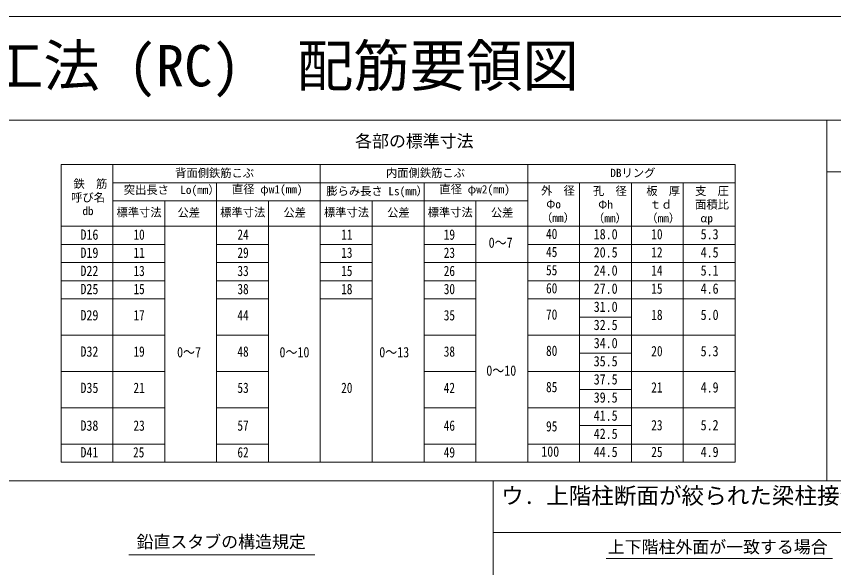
# Model space of a CAD drawing. Units: millimetres, scale not verified. Extents: x -25255 to 25671, y -15462 to 18552.
# Drawn here: x -1934 to 12554, y 8774 to 18550 of the extents above; entities that cross this region are included whole.
import ezdxf
from ezdxf.enums import TextEntityAlignment as Align

# ---------------------------------------------------------------- set-up
doc = ezdxf.new("R2010")
doc.units = ezdxf.units.MM
doc.header["$LTSCALE"] = 100
doc.linetypes.add('DASHED2', pattern=[3, 2, -1])
doc.layers.add('0-0', color=7, linetype='Continuous', lineweight=18)
doc.layers.add('C-7', color=7, linetype='Continuous', lineweight=18)
doc.layers.add('C-0_タイトル', color=7, linetype='Continuous')
doc.layers.add('C-1_文字', color=7, linetype='DASHED2')
doc.styles.add('ＭＳ ゴシック', font='')
doc.styles.get('ＭＳ ゴシック').set_extended_font_data('MS Gothic')

msp = doc.modelspace()

# ---------------------------------------------------------------- linework, layer by layer
at = {"layer": 'C-7', "color": 2}
for p, q in [((-25254.9, 18550.2), (25671, 18550.2)), ((-22497.2, 18550.2), (22913.2, 18550.2))]:
    msp.add_line(p, q, dxfattribs=at)
at = {"layer": 'C-7', "color": 5}
for p, q in [((-25254.9, 16711.7), (25671, 16711.7)), ((12433.9, 16711.7), (12433.9, 10315.6)), ((12433.9, 15792.5), (20911.9, 15792.5)), ((-25254.9, 10315.6), (25671, 10315.6)), ((-18470.4, 10315.6), (11043.5, 10315.6)), ((6516.9, -3412.5), (6516.9, 10315.6)), ((6516.9, 9396.4), (15400, 9396.4))]:
    msp.add_line(p, q, dxfattribs=at)
at = {"layer": 'C-7', "color": 4}
for p, q in [((-1142.2, 15920.6), (10808, 15920.6)), ((-1142.2, 15920.6), (-1142.2, 10644.2)), ((-222.9, 15920.6), (-222.9, 10644.2)), ((3454, 15920.6), (3454, 11931.1)), ((7131, 15920.6), (7131, 14348.9)), ((10808, 15920.6), (10808, 10644.2)), ((7131, 15791.9), (7131, 14162)), ((-222.9, 15598.9), (10808, 15598.9)), ((1615.6, 15598.9), (1615.6, 10644.2)), ((3454, 15598.9), (3454, 10644.2)), ((5292.5, 15598.9), (5292.5, 10644.2)), ((8050.2, 15598.9), (8050.2, 10644.2)), ((8969.5, 15598.9), (8969.5, 10644.2)), ((9888.7, 15598.9), (9888.7, 10644.2)), ((-222.9, 15277.2), (7131, 15277.2)), ((696.3, 15277.2), (696.3, 10644.2)), ((2534.8, 15277.2), (2534.8, 10644.2)), ((4373.3, 15277.2), (4373.3, 10644.2)), ((6211.8, 15277.2), (6211.8, 10644.2)), ((-1142.2, 14826.7), (7131, 14826.7)), ((7131, 14826.7), (10808, 14826.7)), ((-1142.2, 14505), (696.3, 14505)), ((1615.6, 14505), (2534.8, 14505)), ((3454, 14505), (4373.3, 14505)), ((5292.5, 14505), (6211.8, 14505)), ((7131, 14505), (10808, 14505)), ((-1142.2, 14183.3), (696.3, 14183.3)), ((1615.6, 14183.3), (2534.8, 14183.3)), ((3454, 14183.3), (4373.3, 14183.3)), ((5292.5, 14183.3), (7131, 14183.3)), ((7131, 14183.3), (10808, 14183.3)), ((7131, 14183.3), (7131, 11931.1)), ((7131, 14062), (7131, 10644.2)), ((-1142.2, 13861.5), (696.3, 13861.5)), ((-1142.2, 13861.5), (696.3, 13861.5)), ((1615.6, 13861.5), (2534.8, 13861.5)), ((3454, 13861.5), (4373.3, 13861.5)), ((3454, 13861.5), (4373.3, 13861.5)), ((5292.5, 13861.5), (6211.8, 13861.5)), ((7131, 13861.5), (8969.5, 13861.5)), ((7131, 13861.5), (10808, 13861.5)), ((-1142.2, 13539.8), (696.3, 13539.8)), ((1615.6, 13539.8), (2534.8, 13539.8)), ((3454, 13539.8), (4373.3, 13539.8)), ((5292.5, 13539.8), (6211.8, 13539.8)), ((7131, 13539.8), (10808, 13539.8)), ((8050.2, 13218.1), (8969.5, 13218.1)), ((-1142.2, 12896.3), (696.3, 12896.3)), ((1615.6, 12896.3), (2534.8, 12896.3)), ((5292.5, 12896.3), (6211.8, 12896.3)), ((7131, 12896.3), (10808, 12896.3)), ((8050.2, 12574.6), (8969.5, 12574.6)), ((-1142.2, 12252.9), (696.3, 12252.9)), ((1615.6, 12252.9), (2534.8, 12252.9)), ((5292.5, 12252.9), (6211.8, 12252.9)), ((7131, 12252.9), (10808, 12252.9)), ((8050.2, 11931.1), (8969.5, 11931.1)), ((-1142.2, 11609.4), (696.3, 11609.4)), ((1615.6, 11609.4), (2534.8, 11609.4)), ((5292.5, 11609.4), (6211.8, 11609.4)), ((7131, 11609.4), (10808, 11609.4)), ((8050.2, 11296.7), (8969.5, 11296.7)), ((-1142.2, 10965.9), (696.3, 10965.9)), ((-1142.2, 10965.9), (697.9, 10965.9)), ((1615.6, 10965.9), (2534.8, 10965.9)), ((1617.4, 10965.9), (2535.8, 10965.9)), ((5292.5, 10965.9), (6211.8, 10965.9)), ((5295.3, 10965.9), (6211.9, 10965.9)), ((7129.3, 10965.9), (10808, 10965.9)), ((7131, 10965.9), (10808, 10965.9)), ((-1142.2, 10644.2), (10808, 10644.2))]:
    msp.add_line(p, q, dxfattribs=at)
at = {"layer": 'C-7', "color": 3}
for p, q in [((61.4, 9003.6), (3358.2, 9003.6)), ((8523.7, 8936.1), (12531.3, 8936.1))]:
    msp.add_line(p, q, dxfattribs=at)

# ---------------------------------------------------------------- texts
at = {"layer": '0-0', "style": 'ＭＳ ゴシック', "width": 0.85}
msp.add_text('0～10', height=183.3, dxfattribs=at).set_placement((6397, 12122.6), align=Align.BOTTOM_LEFT)
at = {"layer": 'C-0_タイトル', "style": 'ＭＳ ゴシック'}
for s, height, p in [('DBヘッド定着工法 (RC)\u3000配筋要領図 ', 733.1, (-8452.4, 17088.1)), ('ウ. 上階柱断面が絞られた梁柱接合部', 293.3, (6658.8, 9815))]:
    msp.add_text(s, height=height, dxfattribs=at).set_placement(p, align=Align.BOTTOM_LEFT)
at = {"layer": 'C-1_文字', "style": 'ＭＳ ゴシック'}
for s, p in [('各部の標準寸法', (4071.4, 16162.9)), ('鉛直スタブの構造規定', (197.1, 9056.7)), ('上下階柱外面が一致する場合', (8549.2, 8965.5))]:
    msp.add_text(s, height=219.9, dxfattribs=at).set_placement(p, align=Align.BOTTOM_LEFT)
at = {"layer": 'C-7', "style": 'ＭＳ ゴシック'}
for s, p in [('背面側鉄筋こぶ', (880.5, 15654.2)), ('内面側鉄筋こぶ', (4618.9, 15656)), ('DBリング', (8595.3, 15656)), ('鉄  筋', (-921.1, 15463.5)), ('突出長さ\u3000Lo(mm）', (-28.9, 15355.9)), ('直径 φw1(mm)', (1889.6, 15366.6)), ('膨らみ長さ Ls(mm）', (3561.2, 15333.3)), ('直径 φw2(mm)', (5566.5, 15366.6)), ('外  径', (7367.5, 15342.7)), ('孔  径', (8287.9, 15336.6)), ('板  厚', (9232.9, 15336.6)), ('支  圧', (10098.4, 15336.6)), ('呼び名', (-962.4, 15220.3)), ('Φo', (7460.3, 15101.4)), ('Φh', (8380.7, 15095.3)), ('ｔｄ', (9294.7, 15095.3)), ('面積比', (10098.4, 15095.3)), ('db', (-763.7, 14982.5)), ('標準寸法', (-158.3, 14956.8)), ('公差', (922.6, 14952.8)), ('標準寸法', (1680.2, 14956.8)), ('公差', (2800.6, 14952.8)), ('標準寸法', (3518.7, 14956.8)), ('公差', (4639.1, 14952.8)), ('標準寸法', (5357.1, 14956.8)), ('公差', (6477.5, 14952.8)), ('（mm）', (7367.5, 14860.1)), ('（mm）', (8287.9, 14854)), ('（mm）', (9232.9, 14854)), ('αp', (10191.2, 14854))]:
    msp.add_text(s, height=146.6, dxfattribs=at).set_placement(p, align=Align.BOTTOM_LEFT)
for s, width, p in [('40', 0.8, (7456.2, 14547.4)), ('D16', 0.85, (-797.6, 14533.7)), ('10', 0.8, (142.1, 14533.7)), ('24', 0.8, (1985.1, 14533.7)), ('11', 0.8, (3824.3, 14533.7)), ('19', 0.8, (5642.5, 14533.7)), ('18.0', 0.85, (8300.9, 14541.3)), ('10', 0.8, (9321.6, 14541.3)), ('5.3', 0.85, (10196.4, 14541.3)), ('0～7', 0.85, (6438.5, 14390.6)), ('D19', 0.85, (-797.6, 14212)), ('11', 0.8, (142.1, 14212)), ('29', 0.8, (1985.1, 14212)), ('13', 0.8, (3824.3, 14212)), ('23', 0.8, (5642.5, 14212)), ('45', 0.8, (7456.2, 14225.6)), ('20.5', 0.85, (8300.9, 14219.5)), ('12', 0.8, (9321.6, 14219.5)), ('4.5', 0.85, (10196.4, 14219.5)), ('D22', 0.85, (-797.6, 13890.2)), ('13', 0.8, (142.1, 13890.2)), ('33', 0.8, (1985.1, 13890.2)), ('15', 0.8, (3824.3, 13890.2)), ('26', 0.8, (5642.5, 13890.2)), ('55', 0.8, (7456.2, 13903.9)), ('24.0', 0.85, (8300.9, 13897.8)), ('14', 0.8, (9321.6, 13897.8)), ('5.1', 0.85, (10196.4, 13897.8)), ('D25', 0.85, (-797.6, 13568.5)), ('15', 0.8, (142.1, 13568.5)), ('38', 0.8, (1985.1, 13568.5)), ('18', 0.8, (3824.3, 13568.5)), ('30', 0.8, (5642.5, 13568.5)), ('60', 0.8, (7456.2, 13582.2)), ('27.0', 0.85, (8300.9, 13576.1)), ('15', 0.8, (9321.6, 13576.1)), ('4.6', 0.85, (10196.4, 13576.1)), ('31.0', 0.85, (8300.9, 13254.3)), ('D29', 0.85, (-797.6, 13103.7)), ('17', 0.8, (142.1, 13103.7)), ('44', 0.8, (1985.1, 13103.7)), ('35', 0.8, (5642.5, 13103.7)), ('70', 0.8, (7456.2, 13117.3)), ('18', 0.8, (9321.6, 13111.2)), ('5.0', 0.85, (10196.4, 13111.2)), ('32.5', 0.85, (8300.9, 12932.6)), ('34.0', 0.85, (8300.9, 12610.9)), ('D32', 0.85, (-797.6, 12460.2)), ('19', 0.8, (142.1, 12460.2)), ('0～7', 0.85, (915.3, 12448.5)), ('48', 0.8, (1985.1, 12460.2)), ('0～10', 0.85, (2730.4, 12448.5)), ('0～13', 0.85, (4499.4, 12448.5)), ('38', 0.8, (5642.5, 12460.2)), ('80', 0.8, (7456.2, 12473.8)), ('20', 0.8, (9321.6, 12467.7)), ('5.3', 0.85, (10196.4, 12467.7)), ('35.5', 0.85, (8300.9, 12289.1)), ('37.5', 0.85, (8300.9, 11967.4)), ('D35', 0.85, (-797.6, 11816.7)), ('21', 0.8, (142.1, 11816.7)), ('53', 0.8, (1985.1, 11816.7)), ('20', 0.8, (3824.3, 11816.7)), ('42', 0.8, (5642.5, 11816.7)), ('85', 0.8, (7456.2, 11830.4)), ('21', 0.8, (9321.6, 11824.3)), ('4.9', 0.85, (10196.4, 11824.3)), ('39.5', 0.85, (8300.9, 11645.7)), ('41.5', 0.85, (8300.9, 11323.9)), ('D38', 0.85, (-797.6, 11147)), ('23', 0.8, (142.1, 11147)), ('57', 0.8, (1985.1, 11147)), ('46', 0.8, (5642.5, 11147)), ('95', 0.8, (7456.2, 11134.4)), ('23', 0.8, (9321.6, 11155)), ('5.2', 0.85, (10196.4, 11155)), ('42.5', 0.85, (8300.9, 11002.2)), ('D41', 0.85, (-797.6, 10672.9)), ('25', 0.8, (135.2, 10672.9)), ('62', 0.8, (1985.1, 10672.9)), ('49', 0.8, (5642.5, 10672.9)), ('100', 0.85, (7371.1, 10686.6)), ('44.5', 0.85, (8300.9, 10680.5)), ('25', 0.8, (9321.6, 10680.5)), ('4.9', 0.85, (10196.4, 10680.5))]:
    msp.add_text(s, height=183.3, dxfattribs=dict(at, width=width)).set_placement(p, align=Align.BOTTOM_LEFT)

doc.saveas('drawing.dxf')
